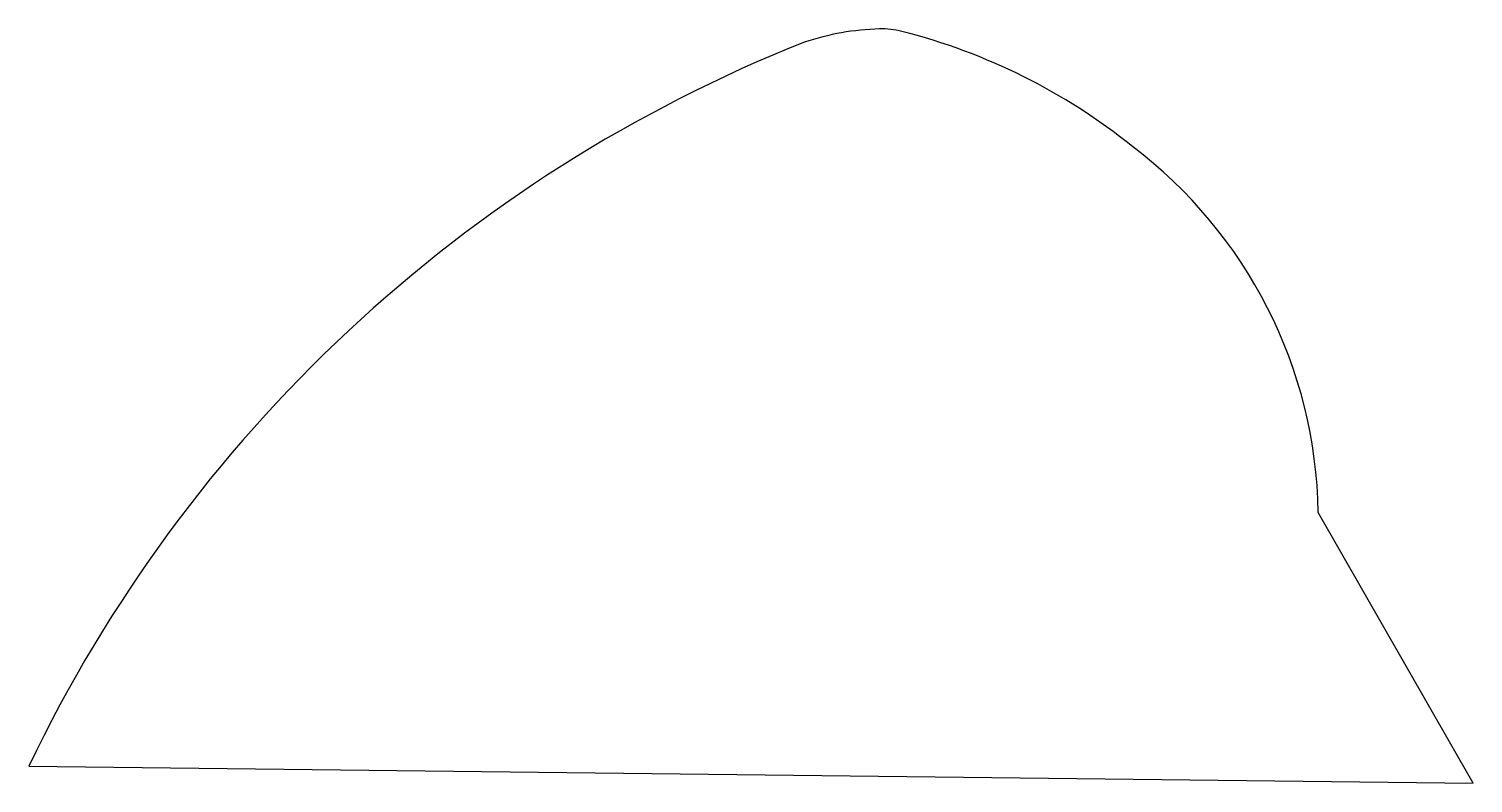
# Model space of a CAD drawing. Header units: millimetres. Extents: x -736 to 664, y -10 to 720.
import ezdxf

# ---------------------------------------------------------------- set-up
doc = ezdxf.new("R2010")
doc.units = ezdxf.units.MM

msp = doc.modelspace()

# ---------------------------------------------------------------- linework, layer by layer
at = {"color": 7, "linetype": 'Continuous', "lineweight": 25}
for p, q in [((664.1, -10.4), (514, 251.8)), ((-735.9, 6.1), (664.1, -10.4))]:
    msp.add_line(p, q, dxfattribs=at)
for centre, radius, start, end in [((94.8, 473.9), 246.3, 91.3963, 108.6743), ((90.7, 640.2), 80, 75.7846, 91.3963), ((-33.7, 149.1), 586.6, 51.1944, 75.7846), ((536, -603.9), 1410.6, 111.6362, 154.3774), ((60.5, 244.3), 453.6, 0.9443, 52.9311)]:
    msp.add_arc(centre, radius, start, end, dxfattribs=at)

doc.saveas('drawing.dxf')
